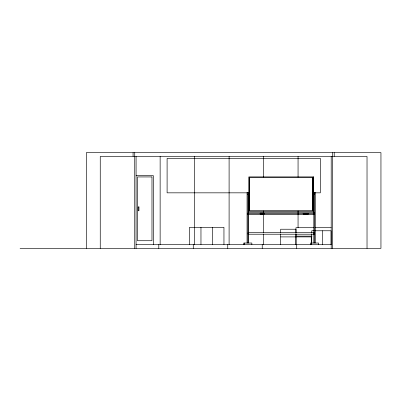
<?xml version="1.0" encoding="UTF-8"?>
<svg xmlns="http://www.w3.org/2000/svg" width="401" height="401" viewBox="0 0 401 401"><rect width="100%" height="100%" fill="white"/><g stroke="black" fill="none" stroke-linecap="round" stroke-linejoin="round"><path stroke-width="0.6" d="M303.356 213.793C303.211 214.109 304.875 213.693 307.963 213.568C308.239 214.831 307.286 213.728 307.933 213.502M303.853 214.089C303.813 213.182 303.276 214.274 303.768 214.184L307.963 214.154M303.722 213.858L303.497 213.828M304.82 213.969L304.64 214.259L304.75 213.502M304.113 213.944L304.189 214.259L304.334 213.944M248.876 194.014L248.876 194.285M313.306 194.004C313.407 194.951 313.241 192.826 314.284 193.989M303.828 213.583L303.362 213.858M303.798 213.548L303.712 214.139M304.143 213.633L307.898 213.457M263.913 214.254L264.074 213.137L260.134 213.137L260.294 214.254M303.712 213.583L303.517 213.743L303.768 213.538M303.818 213.828L303.592 213.858M303.853 213.633L303.582 213.793L303.868 213.698M303.316 213.994L303.336 213.743M303.747 213.979L304.324 214.024M136.079 175.598L153.317 175.598L153.317 244.56M247.166 192.836L167.102 192.836L167.102 158.355L320.354 158.355L320.354 192.836L313.472 192.836M247.983 194.014L248.976 194.014M247.973 194.054L248.986 194.054M314.304 194.064L313.286 194.084L314.314 194.164M247.963 194.149L248.996 194.149L247.963 194.199M313.281 194.184L314.309 194.214M247.983 194.285L248.976 194.285M313.296 194.269L314.289 194.295M314.229 212.761L248.099 212.761L248.099 214.294M307.757 213.568L303.507 213.768L307.732 213.653M304.534 213.858L303.101 213.808M306.65 213.858L307.712 213.858M303.076 213.913L308.003 213.969M307.988 214.069L303.507 213.954M260.134 214.179L264.074 214.179M314.229 214.294L247.412 214.294L247.222 213.748L313.076 213.748L313.271 214.294M313.888 227.703L295.953 227.703L295.953 232.52M315.126 227.703L331.201 227.703M314.229 232.68L248.099 232.68L248.099 234.214L314.229 234.214M295.953 236.129L312.033 236.129M280.65 236.896L311.281 236.896L311.281 243.382M136.014 244.56L331.201 244.56M20.05 248.389L380.95 248.389L380.95 152.611L86.33 152.611L86.33 248.389M303.883 213.944L303.587 213.893L303.868 214.024M367.025 248.389L367.025 156.44L100.255 156.44L100.255 248.389M334.208 152.611L334.208 156.365M332.544 152.611L332.544 248.389M331.201 156.44L331.201 248.389M331.071 244.56L331.071 230.765L311.732 230.765L311.732 232.565M322.69 230.765L322.69 244.56M318.605 244.56L318.605 243.026L310.469 243.026L310.469 244.56M315.256 243.026L315.256 192.455L313.813 192.455L313.813 243.026M314.71 192.455L314.71 243.026M313.953 212.761L313.953 214.294M313.953 232.68L313.953 234.214M313.211 176.906L313.211 211.387M312.499 177.673L312.499 210.62M311.732 233.763L311.732 243.362M311.361 243.026L311.361 244.56M298.063 156.44L298.063 177.082M298.063 210.861L298.063 227.748M296.72 244.56L296.72 248.389M295.973 232.77L295.973 229.232L280.65 229.232L280.65 232.77M295.973 233.948L295.973 244.56M295.953 233.723L295.953 244.56M280.65 233.948L280.65 244.56M263.582 156.44L263.582 177.082M263.582 210.861L263.582 232.75M263.582 234.004L263.582 244.635M263.492 213.137L263.492 214.179M262.239 244.56L262.239 248.389M251.858 244.56L251.858 243.026L243.718 243.026L243.718 244.56M249.547 177.673L249.547 210.62M248.505 233.036L248.505 192.455L247.066 192.455L247.066 243.026M248.505 234.284L248.505 243.026M248.369 212.761L248.369 214.294M248.369 232.68L248.369 234.214M247.958 192.455L247.958 243.026M244.61 243.026L244.61 244.56M229.101 156.44L229.101 244.635M227.758 244.56L227.758 248.389M223.953 244.56L223.953 227.317L189.472 227.317L189.472 244.56M212.46 227.317L212.46 244.56M200.966 227.317L200.966 244.56M194.62 156.44L194.62 244.635M193.277 244.56L193.277 248.389M160.139 156.44L160.139 244.635M158.796 244.56L158.796 248.389M136.079 156.44L136.079 248.389M134.736 152.611L134.736 248.389M133.072 152.611L133.072 156.365M151.979 176.936L137.418 176.936L137.418 240.725L151.979 240.725L151.979 176.936M313.487 176.906L248.79 176.906L248.79 211.387L313.487 211.387L313.487 176.906M312.539 177.673L249.502 177.673L249.502 210.62L312.539 210.62L312.539 177.673M138.952 206.916L138.185 206.916L138.185 210.751L138.952 210.751L138.952 206.916"/></g></svg>
